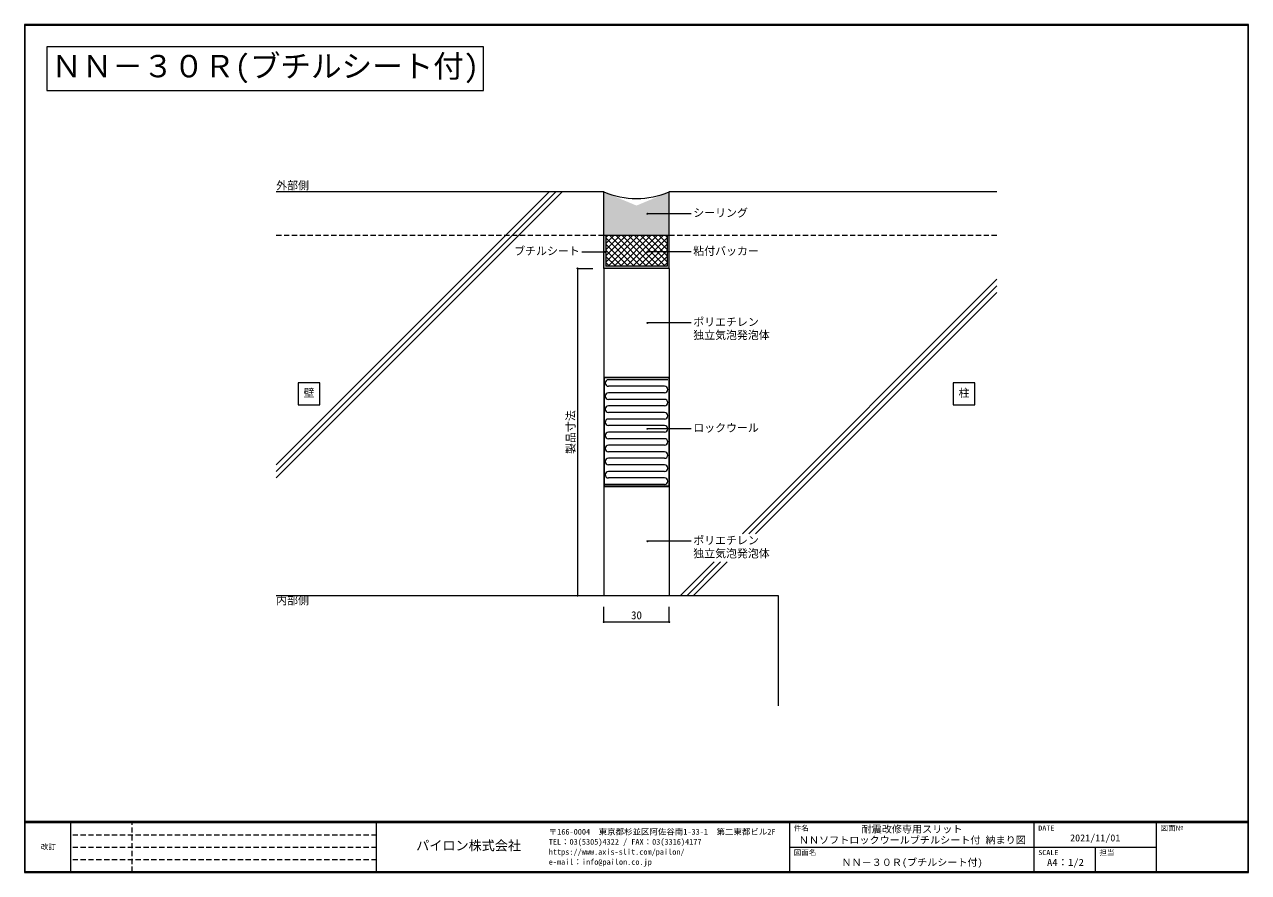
# Model space of a CAD drawing. Units: millimetres, scale not verified. Extents: x -280 to 280, y -194 to 194.
import ezdxf
from ezdxf.enums import TextEntityAlignment as Align

# ---------------------------------------------------------------- set-up
doc = ezdxf.new("R2010")
doc.units = ezdxf.units.MM
doc.header["$LTSCALE"] = 2
doc.header["$PDMODE"] = 32
doc.header["$PDSIZE"] = 0.4
doc.linetypes.add('DASHED1', pattern=[1.8, 1.2, -0.6])
doc.layers.add('0-0_', color=7, linetype='Continuous', lineweight=9)
doc.layers.add('1-0_', color=7, linetype='Continuous', lineweight=9)
doc.styles.add('ＭＳ ゴシック', font='')
doc.styles.get('ＭＳ ゴシック').set_extended_font_data('MS Gothic')

msp = doc.modelspace()

# ---------------------------------------------------------------- linework, layer by layer
at = {"layer": '0-0_'}
for p, q in [((-280, 193.9), (280, 193.9)), ((-280, -193.9), (-280, 193.9)), ((280.28, -194.18), (280.28, 194.18)), ((-270, 183.9), (-270, 163.9)), ((-70, 183.9), (-270, 183.9)), ((-70, 163.9), (-70, 183.9)), ((-270, 163.9), (-70, 163.9)), ((-15, 117.5), (-165, 117.5)), ((-15, 97.5), (-15, 117.5)), ((15, 97.5), (15, 117.5)), ((165, 117.5), (15, 117.5)), ((25, 107.5), (5, 107.5)), ((-14, 85.37), (-1.87, 97.5)), ((-14, 88.198), (-4.698, 97.5)), ((-14, 91.026), (-7.526, 97.5)), ((-14, 93.855), (-10.355, 97.5)), ((-14, 96.683), (-13.183, 97.5)), ((-14, 96.472), (-1.028, 83.5)), ((-13.041, 83.5), (0.959, 97.5)), ((-12.2, 97.5), (1.8, 83.5)), ((-10.213, 83.5), (3.787, 97.5)), ((-9.371, 97.5), (4.629, 83.5)), ((-7.384, 83.5), (6.616, 97.5)), ((-6.543, 97.5), (7.457, 83.5)), ((-4.556, 83.5), (9.444, 97.5)), ((-3.714, 97.5), (10.286, 83.5)), ((-1.727, 83.5), (12.273, 97.5)), ((-0.886, 97.5), (13.114, 83.5)), ((1.101, 83.5), (14, 96.399)), ((1.942, 97.5), (14, 85.442)), ((4.771, 97.5), (14, 88.271)), ((7.599, 97.5), (14, 91.099)), ((10.428, 97.5), (14, 93.928)), ((13.256, 97.5), (14, 96.756)), ((-25, 90), (-14.5, 90)), ((-14, 93.643), (-3.857, 83.5)), ((-14, 90.815), (-6.685, 83.5)), ((3.929, 83.5), (14, 93.571)), ((25, 90), (5, 90)), ((6.758, 83.5), (14, 90.742)), ((-14, 87.987), (-9.513, 83.5)), ((-14, 85.158), (-12.342, 83.5)), ((9.586, 83.5), (14, 87.914)), ((12.415, 83.5), (14, 85.085)), ((-27, 82.5), (-20, 82.5)), ((-27, 82.5), (-27, -67.5)), ((25, 57.5), (5, 57.5)), ((-155, 30), (-155, 20)), ((-145, 30), (-155, 30)), ((-145, 20), (-145, 30)), ((145, 30), (145, 20)), ((155, 30), (145, 30)), ((155, 20), (155, 30)), ((-155, 20), (-145, 20)), ((145, 20), (155, 20)), ((25, 9), (5, 9)), ((25, -42.5), (5, -42.5)), ((-15, -79.5), (-15, -72.5)), ((15, -79.5), (15, -72.5)), ((65, -117.771), (65, -67.5)), ((280, -170.8), (-280, -170.8)), ((280, -171.5), (-280, -171.5)), ((-259, -193.9), (-259, -171.5)), ((-119, -193.9), (-119, -171.5)), ((70, -171.5), (70, -193.9)), ((182, -171.5), (182, -193.9)), ((238, -171.5), (238, -193.9)), ((238, -182.7), (70, -182.7)), ((210, -182.7), (210, -193.9)), ((-280.28, -194.18), (280.28, -194.18))]:
    msp.add_line(p, q, dxfattribs=at)
at = {"layer": '0-0_', "color": 5}
for p, q in [((-165, -13.5), (-34, 117.5)), ((-165, -10.5), (-37, 117.5)), ((-165, -7.5), (-40, 117.5)), ((48.484, -39.016), (165, 77.5)), ((51.484, -39.016), (165, 74.5)), ((54.484, -39.016), (165, 71.5)), ((14.3, 31.5), (-12.8, 31.5)), ((12.8, 28.5), (-12.8, 28.5)), ((12.8, 25.5), (-12.8, 25.5)), ((12.8, 22.5), (-12.8, 22.5)), ((12.8, 19.5), (-12.8, 19.5)), ((12.8, 16.5), (-12.8, 16.5)), ((12.8, 13.5), (-12.8, 13.5)), ((12.8, 10.5), (-12.8, 10.5)), ((12.8, 7.5), (-12.8, 7.5)), ((12.8, 4.5), (-12.8, 4.5)), ((12.8, 1.5), (-12.8, 1.5)), ((12.8, -1.5), (-12.8, -1.5)), ((12.8, -4.5), (-12.8, -4.5)), ((12.8, -7.5), (-12.8, -7.5)), ((12.8, -10.5), (-12.8, -10.5)), ((12.8, -16.5), (-14.3, -16.5)), ((12.8, -13.5), (-12.8, -13.5)), ((20, -67.5), (35.537, -51.963)), ((23, -67.5), (38.537, -51.963)), ((26, -67.5), (41.537, -51.963))]:
    msp.add_line(p, q, dxfattribs=at)
at = {"layer": '0-0_', "linetype": 'DASHED1'}
for p, q in [((165, 97.5), (-165, 97.5)), ((-231, -193.9), (-231, -171.5)), ((-119, -177.1), (-259, -177.1)), ((-119, -182.7), (-259, -182.7)), ((-119, -188.3), (-259, -188.3))]:
    msp.add_line(p, q, dxfattribs=at)
at = {"layer": '0-0_', "color": 3}
for p, q in [((-15, 82.5), (-15, 97.5)), ((15, 97.5), (-15, 97.5)), ((-14, 97.5), (-14, 83.5)), ((15, 82.5), (15, 97.5)), ((15, 82.5), (-15, 82.5)), ((15, 32.5), (-15, 32.5)), ((14.8, 32.3), (-14.8, 32.3)), ((-14.8, 32.3), (-14.8, -17.3)), ((14.8, 32.3), (14.8, -17.3)), ((15, -17.5), (-15, -17.5)), ((14.8, -17.3), (-14.8, -17.3))]:
    msp.add_line(p, q, dxfattribs=at)
at = {"layer": '0-0_', "color": 4}
for p, q in [((-15, 82.5), (-15, -67.5)), ((15, 82.5), (15, -67.5)), ((15, -67.5), (-15, -67.5))]:
    msp.add_line(p, q, dxfattribs=at)
at = {"layer": '0-0_'}
for points in [[(280.28, 194.18), (-280.28, 194.18), (-280.28, -194.18)], [(280, 193.9), (280, -193.9), (-280, -193.9)], [(65, -117.5), (65, -67.5), (-165, -67.5)]]:
    msp.add_lwpolyline(points, dxfattribs=at)
at = {"layer": '0-0_', "color": 3}
msp.add_lwpolyline([(14, 97.5), (14, 83.5), (-14, 83.5)], dxfattribs=at)
at = {"layer": '0-0_'}
msp.add_arc((0, 153.5), 39, 247.38014, 292.61986, dxfattribs=at)
at = {"layer": '0-0_', "color": 5}
for centre, start, end in [((-12.8, 30), 90, 270), ((12.8, 27), 270, 90), ((-12.8, 24), 90, 270), ((12.8, 21), 270, 90), ((-12.8, 18), 90, 270), ((-12.8, 12), 90, 270), ((12.8, 15), 270, 90), ((-12.8, 6), 90, 270), ((12.8, 9), 270, 90), ((-12.8, 0), 90, 270), ((12.8, 3), 270, 90), ((-12.8, -6), 90, 270), ((12.8, -3), 270, 90), ((-12.8, -12), 90, 270), ((12.8, -9), 270, 90), ((12.8, -15), 270, 90)]:
    msp.add_arc(centre, 1.5, start, end, dxfattribs=at)
at = {"layer": '0-0_', "color": 2}
for p in [(5, 107.5), (-14.5, 90), (5, 90), (-27, 82.5), (5, 57.5), (5, 9), (5, -42.5), (-27, -67.5)]:
    msp.add_point(p, dxfattribs=at)
at = {"layer": '0-0_'}
for p in [(-15, -79.5), (15, -79.5)]:
    msp.add_point(p, dxfattribs=at)
at = {"layer": '0-0_', "color": 9}
for points in [[(-15, 117.5), (-15, 97.5), (15, 97.5)], [(15, 97.5), (0, 111.25), (-15, 117.5)], [(15, 97.5), (15, 117.5), (0, 111.25)]]:
    msp.add_solid(points, dxfattribs=at)
at = {"layer": '0-0_', "color": 8}
for points in [[(-14, 97.5), (-15, 97.5), (-15, 82.5)], [(-15, 82.5), (-14, 83.5), (-14, 97.5)], [(15, 82.5), (15, 97.5), (14, 97.5)], [(15, 82.5), (14, 97.5), (14, 83.5)], [(-15, 82.5), (15, 82.5), (-14, 83.5)], [(15, 82.5), (14, 83.5), (-14, 83.5)]]:
    msp.add_solid(points, dxfattribs=at)
at = {"layer": '1-0_'}
msp.add_line((15, -79.5), (-15, -79.5), dxfattribs=at)

# ---------------------------------------------------------------- texts
at = {"layer": '0-0_', "style": 'ＭＳ ゴシック'}
for s, height, p in [('ＮＮ－３０Ｒ(ブチルシート付)', 10.26, (-268, 166.9)), ('外部側', 3.666, (-165, 117.5)), ('シーリング', 3.666, (26, 105)), ('ブチルシート', 3.666, (-56, 87.5)), ('粘付バッカー', 3.666, (26, 87.5)), ('ポリエチレン', 3.666, (26, 55)), ('独立気泡発泡体', 3.666, (26, 49)), ('壁', 3.666, (-152.5, 22.5)), ('柱', 3.666, (147.5, 22.5)), ('ロックウール', 3.666, (26, 6.5)), ('ポリエチレン', 3.666, (26, -45)), ('独立気泡発泡体', 3.666, (26, -51)), ('内部側', 3.666, (-165, -72.5)), ('30', 3.666, (-2.5, -79.3)), ('パイロン株式会社', 4.399, (-100.891, -185.348))]:
    msp.add_text(s, height=height, dxfattribs=at).set_placement(p, align=Align.BOTTOM_LEFT)
msp.add_text('製品寸法', height=3.666, rotation=90, dxfattribs=at).set_placement((-27.2, -2.5), align=Align.BOTTOM_LEFT)
for s, height, width, p in [('件名', 2.346, 1.05, (72, -175.7)), ('DATE', 2.346, 1.1, (184, -175.7)), ('図面№', 2.346, 1.05, (240, -175.7)), ('TEL：03(5305)4322 / FAX：03(3316)4177', 2.639, 1.05, (-40.192, -182.24)), ('〒166-0004\u3000東京都杉並区阿佐谷南1-33-1\u3000第二東都ビル2F', 2.639, 1.05, (-40.192, -177.64)), ('改訂', 2.346, 1.05, (-272.8, -184.3)), ('https://www.axis-slit.com/pailon/', 2.639, 1.05, (-40.192, -186.84)), ('図面名', 2.346, 1.05, (72, -186.9)), ('SCALE', 2.346, 1.1, (184, -186.9)), ('担当', 2.346, 1.05, (212, -186.9)), ('e-mail：info@pailon.co.jp', 2.639, 1.05, (-40.192, -191.44))]:
    msp.add_text(s, height=height, dxfattribs=dict(at, width=width)).set_placement(p, align=Align.BOTTOM_LEFT)
at = {"layer": '0-0_', "color": 2, "style": 'ＭＳ ゴシック'}
for s, width, p in [('耐震改修専用スリット', 1.05, (103.1, -176.91)), ('ＮＮソフトロックウールブチルシート付 納まり図', 1.05, (74.35, -181.91)), ('2021/11/01', 1.05, (198.55, -180.91)), ('ＮＮ－３０Ｒ(ブチルシート付)', 1.05, (93.85, -192.11)), ('A4：1/2', 1.1, (188, -192.11))]:
    msp.add_text(s, height=3.226, dxfattribs=dict(at, width=width)).set_placement(p, align=Align.BOTTOM_LEFT)

doc.saveas('drawing.dxf')
